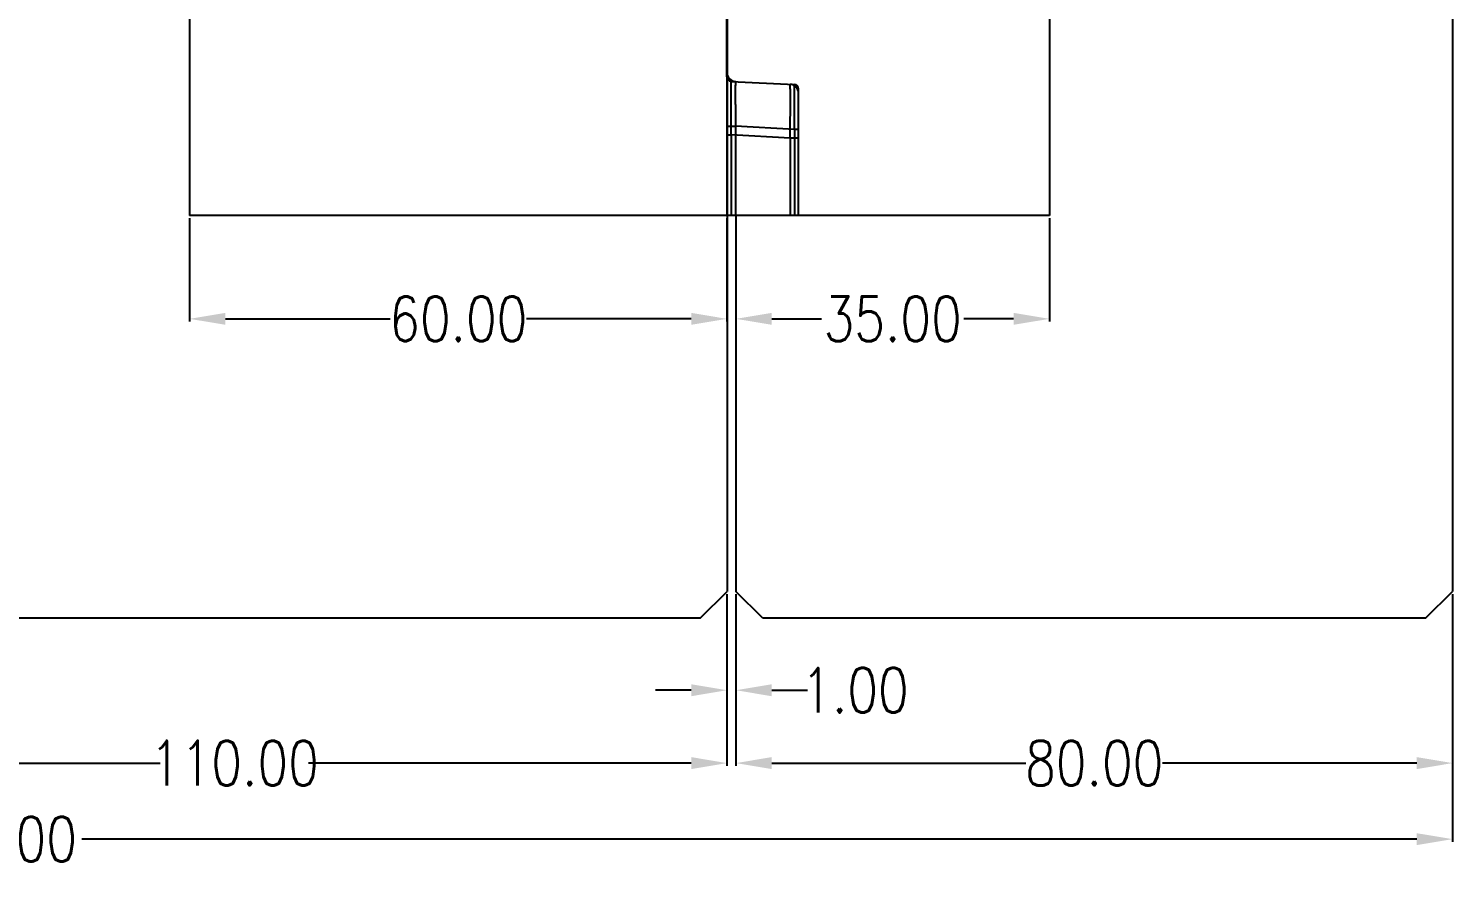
# Model space of a CAD drawing. Header units: millimetres. Extents: x 27300 to 28436, y -21252 to -20448.
# Drawn here: x 27507.7 to 27666.7, y -20871.9 to -20778.1 of the extents above; entities that cross this region are included whole.
import ezdxf

# ---------------------------------------------------------------- set-up
doc = ezdxf.new("R2010")
doc.units = ezdxf.units.MM
doc.header["$LTSCALE"] = 8
doc.layers.get('DEFPOINTS').update_dxf_attribs({"color": 6})
doc.layers.add('Cav-cor', color=30, linetype='Continuous')
doc.layers.add('WT', color=4, linetype='Continuous')
doc.layers.add('dim', color=3, linetype='Continuous', lineweight=15)
doc.styles.get("Standard").update_dxf_attribs({"font": 'txt.shx', "width": 0.8, "bigfont": 'chineset.shx'})
doc.dimstyles.new('ISO-25', dxfattribs={"dimtxt": 5, "dimasz": 4, "dimexe": 0.3, "dimexo": 0.3, "dimtad": 0, "dimzin": 1, "dimdsep": 46, "dimtxsty": 'Standard', "dimcen": 0, "dimclrd": 3, "dimclre": 3, "dimclrt": 3, "dimazin": 0, "dimtfac": 1, "dimtofl": 0, "dimtmove": 0, "dimatfit": 0, "dimfxl": 0, "dimarcsym": 0})

# ---------------------------------------------------------------- blocks, each defined once
blk = doc.blocks.new('*D26344')
at = {"layer": 'DEFPOINTS', "color": 0}
for p in [(27585.71, -20840.93), (27586.71, -20840.93), (27586.71, -20851.97)]:
    blk.add_point(p, dxfattribs=at)
at = {"layer": 'dim', "color": 3, "lineweight": -2}
for p, q in [((27585.71, -20841.23), (27585.71, -20852.27)), ((27586.71, -20841.23), (27586.71, -20852.27)), ((27581.71, -20851.97), (27577.71, -20851.97)), ((27590.71, -20851.97), (27594.71, -20851.97))]:
    blk.add_line(p, q, dxfattribs=at)
at = {"layer": 'dim', "color": 3}
for points in [[(27581.71, -20852.64), (27581.71, -20851.3), (27585.71, -20851.97)], [(27590.71, -20851.3), (27590.71, -20852.64), (27586.71, -20851.97)]]:
    blk.add_solid(points, dxfattribs=at)
at = {"layer": 'dim', "color": 3, "insert": (27600, -20851.97), "char_height": 5, "attachment_point": 5}
blk.add_mtext('1.00', dxfattribs=at)
blk = doc.blocks.new('*D26345')
at = {"layer": 'DEFPOINTS', "color": 0}
for p in [(27586.71, -20840.93), (27666.71, -20840.93), (27666.71, -20860.11)]:
    blk.add_point(p, dxfattribs=at)
at = {"layer": 'dim', "color": 3, "lineweight": -2}
for p, q in [((27586.71, -20841.23), (27586.71, -20860.41)), ((27666.71, -20841.23), (27666.71, -20860.41)), ((27590.71, -20860.11), (27619.09, -20860.11)), ((27662.71, -20860.11), (27634.34, -20860.11))]:
    blk.add_line(p, q, dxfattribs=at)
at = {"layer": 'dim', "color": 3}
for points in [[(27590.71, -20859.44), (27590.71, -20860.78), (27586.71, -20860.11)], [(27662.71, -20860.78), (27662.71, -20859.44), (27666.71, -20860.11)]]:
    blk.add_solid(points, dxfattribs=at)
at = {"layer": 'dim', "color": 3, "insert": (27626.71, -20860.11), "char_height": 5, "attachment_point": 5}
blk.add_mtext('80.00', dxfattribs=at)
blk = doc.blocks.new('*D26346')
at = {"layer": 'DEFPOINTS', "color": 0}
for p in [(27475.71, -20840.93), (27585.71, -20840.93), (27585.71, -20860.11)]:
    blk.add_point(p, dxfattribs=at)
at = {"layer": 'dim', "color": 3, "lineweight": -2}
for p, q in [((27475.71, -20841.23), (27475.71, -20860.41)), ((27585.71, -20841.23), (27585.71, -20860.41)), ((27479.71, -20860.11), (27522.42, -20860.11)), ((27581.71, -20860.11), (27539, -20860.11))]:
    blk.add_line(p, q, dxfattribs=at)
at = {"layer": 'dim', "color": 3}
for points in [[(27479.71, -20859.44), (27479.71, -20860.78), (27475.71, -20860.11)], [(27581.71, -20860.78), (27581.71, -20859.44), (27585.71, -20860.11)]]:
    blk.add_solid(points, dxfattribs=at)
at = {"layer": 'dim', "color": 3, "insert": (27530.71, -20860.11), "char_height": 5, "attachment_point": 5}
blk.add_mtext('110.00', dxfattribs=at)
blk = doc.blocks.new('*D26349')
at = {"layer": 'DEFPOINTS', "color": 0}
for p in [(27340.71, -20840.93), (27666.71, -20840.93), (27666.71, -20868.6)]:
    blk.add_point(p, dxfattribs=at)
at = {"layer": 'dim', "color": 3, "lineweight": -2}
for p, q in [((27340.71, -20841.23), (27340.71, -20868.9)), ((27666.71, -20841.23), (27666.71, -20868.9)), ((27344.71, -20868.6), (27493.75, -20868.6)), ((27662.71, -20868.6), (27513.67, -20868.6))]:
    blk.add_line(p, q, dxfattribs=at)
at = {"layer": 'dim', "color": 3}
for points in [[(27344.71, -20867.94), (27344.71, -20869.27), (27340.71, -20868.6)], [(27662.71, -20869.27), (27662.71, -20867.94), (27666.71, -20868.6)]]:
    blk.add_solid(points, dxfattribs=at)
at = {"layer": 'dim', "color": 3, "insert": (27503.71, -20868.6), "char_height": 5, "attachment_point": 5}
blk.add_mtext('326.00', dxfattribs=at)
blk = doc.blocks.new('*D26350')
at = {"layer": 'DEFPOINTS', "color": 0}
for p in [(27525.71, -20798.93), (27585.71, -20798.93), (27585.71, -20810.49)]:
    blk.add_point(p, dxfattribs=at)
at = {"layer": 'dim', "color": 3, "lineweight": -2}
for p, q in [((27525.71, -20799.23), (27525.71, -20810.79)), ((27585.71, -20799.23), (27585.71, -20810.79)), ((27529.71, -20810.49), (27548.09, -20810.49)), ((27581.71, -20810.49), (27563.34, -20810.49))]:
    blk.add_line(p, q, dxfattribs=at)
at = {"layer": 'dim', "color": 3}
for points in [[(27529.71, -20809.82), (27529.71, -20811.15), (27525.71, -20810.49)], [(27581.71, -20811.15), (27581.71, -20809.82), (27585.71, -20810.49)]]:
    blk.add_solid(points, dxfattribs=at)
at = {"layer": 'dim', "color": 3, "insert": (27555.71, -20810.49), "char_height": 5, "attachment_point": 5}
blk.add_mtext('60.00', dxfattribs=at)
blk = doc.blocks.new('*D26351')
at = {"layer": 'DEFPOINTS', "color": 0}
for p in [(27586.71, -20798.93), (27621.71, -20798.93), (27621.71, -20810.49)]:
    blk.add_point(p, dxfattribs=at)
at = {"layer": 'dim', "color": 3, "lineweight": -2}
for p, q in [((27586.71, -20799.23), (27586.71, -20810.79)), ((27621.71, -20799.23), (27621.71, -20810.79)), ((27590.71, -20810.49), (27596.25, -20810.49)), ((27617.71, -20810.49), (27612.17, -20810.49))]:
    blk.add_line(p, q, dxfattribs=at)
at = {"layer": 'dim', "color": 3}
for points in [[(27590.71, -20809.82), (27590.71, -20811.15), (27586.71, -20810.49)], [(27617.71, -20811.15), (27617.71, -20809.82), (27621.71, -20810.49)]]:
    blk.add_solid(points, dxfattribs=at)
at = {"layer": 'dim', "color": 3, "insert": (27604.21, -20810.49), "char_height": 5, "attachment_point": 5}
blk.add_mtext('35.00', dxfattribs=at)
blk = doc.blocks.new('20160901.200809')
at = {"layer": 'Cav-cor', "color": 241}
for p, q in [((-0.4, -29.88), (-0.4, 122.55)), ((-0.4, -29.88), (-0.4, -45.35)), ((0.08, -30.38), (7.13, -30.75)), ((7.14, -30.88), (7.14, -30.89)), ((7.6, -45.35), (7.6, -31.24)), ((-0.4, -35.39), (0.55, -35.39)), ((-0.4, -36.37), (0.08, -36.37)), ((6.66, -36.71), (0.08, -36.37)), ((0.08, -36.37), (0.08, -45.35)), ((7.13, -35.74), (0.55, -35.39)), ((0.55, -35.39), (0.55, -45.35)), ((7.6, -35.74), (7.13, -35.74)), ((7.13, -35.74), (7.13, -45.35)), ((7.6, -36.71), (6.66, -36.71)), ((6.66, -36.71), (6.66, -45.35))]:
    blk.add_line(p, q, dxfattribs=at)
for centre, radius, start, end in [((0.6, -29.4), 1, 180, 267), ((0.1, -29.88), 0.5, 180, 267), ((6.6, -31.72), 1, 0, 87), ((7.1, -31.24), 0.5, 0, 87)]:
    blk.add_arc(centre, radius, start, end, dxfattribs=at)
for points, knots in [([(0.08, -36.37), (0.08, -35.98), (0.07, -35.21), (0.07, -34.1), (0.07, -33.23), (0.07, -32.58), (0.07, -32.14), (0.07, -31.75), (0.07, -31.4), (0.07, -31.1), (0.07, -30.88), (0.07, -30.73), (0.07, -30.64), (0.07, -30.56), (0.07, -30.5), (0.07, -30.45), (0.07, -30.41), (0.08, -30.39), (0.08, -30.38), (0.08, -30.38), (0.08, -30.38), (0.08, -30.38)], [0, 0, 0, 0, 0.195135, 0.382798, 0.555758, 0.634608, 0.707341, 0.773244, 0.831693, 0.882111, 0.92403, 0.941668, 0.957037, 0.970103, 0.980833, 0.989197, 0.995182, 0.99728, 0.998781, 0.999685, 1, 1, 1, 1]), ([(0.55, -30.4), (0.55, -30.4), (0.55, -30.41), (0.55, -30.43), (0.54, -30.46), (0.54, -30.5), (0.54, -30.55), (0.54, -30.62), (0.54, -30.69), (0.53, -30.82), (0.53, -31), (0.53, -31.25), (0.53, -31.54), (0.53, -31.87), (0.53, -32.23), (0.53, -32.78), (0.54, -33.51), (0.54, -34.43), (0.55, -35.07), (0.55, -35.39)], [0, 0, 0, 0, 0.001275, 0.004878, 0.01086, 0.019215, 0.029927, 0.042977, 0.058331, 0.075957, 0.117852, 0.168265, 0.226713, 0.292634, 0.365387, 0.444267, 0.617275, 0.804939, 1, 1, 1, 1]), ([(6.66, -36.71), (6.66, -36.32), (6.67, -35.56), (6.67, -34.45), (6.68, -33.57), (6.68, -32.92), (6.68, -32.49), (6.68, -32.1), (6.68, -31.75), (6.68, -31.45), (6.67, -31.23), (6.67, -31.08), (6.67, -30.98), (6.67, -30.91), (6.67, -30.84), (6.66, -30.79), (6.66, -30.76), (6.66, -30.74), (6.66, -30.73), (6.66, -30.72), (6.66, -30.72), (6.66, -30.72)], [0, 0, 0, 0, 0.194967, 0.382516, 0.555424, 0.634267, 0.706991, 0.772906, 0.83136, 0.881805, 0.923744, 0.941401, 0.956792, 0.969876, 0.980628, 0.989026, 0.995048, 0.997166, 0.99869, 0.999624, 1, 1, 1, 1]), ([(7.13, -35.74), (7.13, -35.41), (7.13, -34.78), (7.14, -33.85), (7.14, -33.12), (7.14, -32.58), (7.14, -32.22), (7.14, -31.89), (7.14, -31.6), (7.14, -31.35), (7.14, -31.17), (7.14, -31.04), (7.14, -30.96), (7.14, -30.9), (7.13, -30.85), (7.13, -30.8), (7.13, -30.78), (7.13, -30.76), (7.13, -30.75), (7.13, -30.75), (7.13, -30.75), (7.13, -30.75)], [0, 0, 0, 0, 0.195044, 0.38264, 0.555559, 0.634399, 0.707125, 0.773034, 0.831489, 0.881927, 0.923865, 0.941518, 0.956904, 0.969985, 0.980732, 0.98912, 0.99513, 0.99724, 0.998752, 0.999668, 1, 1, 1, 1]), ([(7.13, -30.75), (7.13, -30.75), (7.13, -30.75), (7.13, -30.75), (7.13, -30.77), (7.13, -30.78), (7.13, -30.8), (7.13, -30.83), (7.14, -30.86), (7.14, -30.88)], [0, 0, 0, 0, 0.016857, 0.064306, 0.142825, 0.252431, 0.393059, 0.564623, 1, 1, 1, 1])]:
    blk.add_open_spline(points, degree=3, knots=knots, dxfattribs=at)

msp = doc.modelspace()

# ---------------------------------------------------------------- linework, layer by layer
at = {"linetype": 'Continuous'}
for p, q in [((27666.712, -20718.931), (27666.712, -20840.931)), ((27585.712, -20798.931), (27585.712, -20840.931)), ((27586.712, -20798.931), (27586.712, -20840.931)), ((27582.712, -20843.931), (27585.712, -20840.931)), ((27589.712, -20843.931), (27586.712, -20840.931)), ((27663.712, -20843.931), (27666.712, -20840.931)), ((27582.712, -20843.931), (27478.712, -20843.931)), ((27663.712, -20843.931), (27589.712, -20843.931))]:
    msp.add_line(p, q, dxfattribs=at)
at = {"layer": 'Cav-cor', "color": 241}
for p, q in [((27525.712, -20538.931), (27525.712, -20798.931)), ((27585.712, -20538.931), (27585.712, -20798.931)), ((27621.712, -20538.931), (27621.712, -20798.931)), ((27621.712, -20798.931), (27525.712, -20798.931))]:
    msp.add_line(p, q, dxfattribs=at)

# ---------------------------------------------------------------- block references
at = {"layer": 'WT'}
msp.add_blockref('20160901.200809', (27586.108, -20753.58), dxfattribs=at)

# ---------------------------------------------------------------- dimensions: what is measured, and where the dimension line sits
at = {"layer": 'dim'}
for base, p1, p2, picture, middle in [((27585.712, -20810.485), (27525.712, -20798.931), (27585.712, -20798.931), '*D26350', (27555.712, -20810.485)), ((27621.712, -20810.485), (27586.712, -20798.931), (27621.712, -20798.931), '*D26351', (27604.212, -20810.485)), ((27585.712, -20860.109), (27475.712, -20840.931), (27585.712, -20840.931), '*D26346', (27530.712, -20860.109)), ((27666.712, -20860.109), (27586.712, -20840.931), (27666.712, -20840.931), '*D26345', (27626.712, -20860.109))]:
    dim = msp.add_linear_dim(base=base, p1=p1, p2=p2, dimstyle='ISO-25', dxfattribs=at)
    dim.commit()
    dim.dimension.update_dxf_attribs({"geometry": picture, "text_midpoint": middle})
for base, p1, p2, picture, middle in [((27666.712, -20868.605), (27340.712, -20840.931), (27666.712, -20840.931), '*D26349', (27503.712, -20868.605)), ((27586.712, -20851.969), (27585.712, -20840.931), (27586.712, -20840.931), '*D26344', (27600.003, -20851.969))]:
    dim = msp.add_linear_dim(base=base, p1=p1, p2=p2, dimstyle='ISO-25', dxfattribs=at)
    dim.commit()
    dim.dimension.update_dxf_attribs({"geometry": picture, "text_midpoint": middle, "dimtype": 160})

doc.saveas('drawing.dxf')
